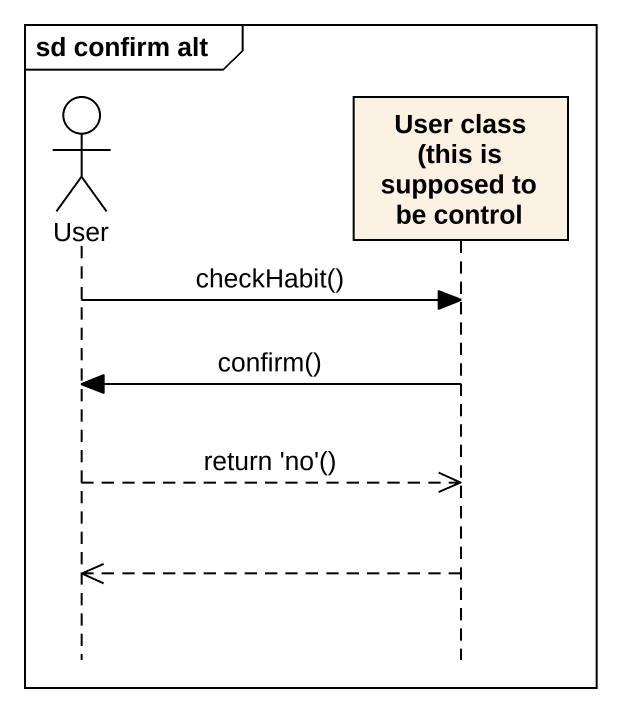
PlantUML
@startuml
mainframe sd confirm alt
hide footbox
actor User
participant "User class (this is supposed to be control" as User_class_this_is_supposed

User -> User_class_this_is_supposed : checkHabit()
User_class_this_is_supposed -> User : confirm()
User -->> User_class_this_is_supposed : return 'no'()
User_class_this_is_supposed -->> User
@enduml
